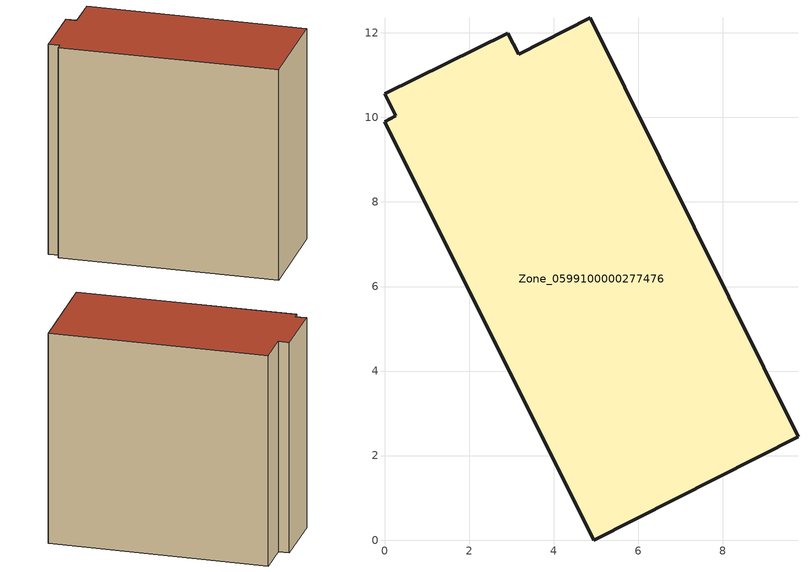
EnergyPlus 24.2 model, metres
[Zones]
Zone_0599100000277476
 floor ground (C_G): 0,9.9 0.27,10.04 0.01,10.56 2.92,12 3.17,11.5 4.86,12.36 9.78,2.45 4.95,0 z0
 wall outside (C_F): 0.27,10.04 0,9.9 4.95,0 9.78,2.45 4.86,12.36 3.17,11.5 2.92,12 0.01,10.56 0.27,10.04 z0:11.03
 roof outside (C_R): 4.86,12.36 3.17,11.5 2.92,12 0.01,10.56 0.27,10.04 0,9.9 4.95,0 9.78,2.45 z11.03
[BUILDING]
Pand.0599100000277476: North Axis=0; Terrain=City; Loads Convergence Tolerance Value=0.04; Temperature Convergence Tolerance Value=0.4; Solar Distribution=FullExterior; Maximum Number of Warmup Days=25; Minimum Number of Warmup Days=1
[Site:Location]
Rotterdam.The.Hague.AP_ZH_NLD Design_Conditions: Latitude=51.96; Longitude=4.45; Time Zone=1; Elevation=-4.5
[SITE:GROUNDTEMPERATURE:BUILDINGSURFACE]
18, 18, 18, 18, 18, 18, 18, 18, 18, 18, 18, 18
[MATERIAL] Thermal Absorptance=0.9; Solar Absorptance=0.7; Visible Absorptance=0.7
Name | Roughness | Thickness | Conductivity | Density | Specific Heat
G.TI.1946 | MediumSmooth | 0.15 | 1 | 540 | 1210
F.TI.1946 | Rough | 0.3 | 0.857143 | 1920 | 840
R.TI.1946 | MediumRough | 0.2 | 0.1 | 1500 | 1000
[CONSTRUCTION]
C_G: G.TI.1946
C_F: F.TI.1946
C_R: R.TI.1946
[ZONE]
Zone_0599100000277476: Type=1; Multiplier=1; Ceiling Height=Autocalculate; Volume=Autocalculate; Floor Area=autocalculate; Part of Total Floor Area=Yes
[ZONEINFILTRATION:DESIGNFLOWRATE]
Infil_Zone_0599100000277476: Zone or ZoneList or Space or SpaceList=Zone_0599100000277476; Schedule=AlwaysOn; Design Flow Rate Calculation Method=Flow/Area; Flow Rate per Floor Area=0.003; Constant Term Coefficient=1; Temperature Term Coefficient=0; Velocity Term Coefficient=0; Velocity Squared Term Coefficient=0
[HVACTEMPLATE:ZONE:IDEALLOADSAIRSYSTEM]
Zone_0599100000277476: Maximum Heating Supply Air Temperature=50; Minimum Cooling Supply Air Temperature=13; Maximum Heating Supply Air Humidity Ratio=0.0156; Minimum Cooling Supply Air Humidity Ratio=0.0077; Heating Limit=NoLimit; Cooling Limit=NoLimit; Dehumidification Control Type=ConstantSensibleHeatRatio; Cooling Sensible Heat Ratio=0.7; Dehumidification Setpoint=60; Humidification Control Type=None; Humidification Setpoint=30; Outdoor Air Method=None; Outdoor Air Flow Rate per Person=0.00944; Outdoor Air Flow Rate per Zone Floor Area=0; Outdoor Air Flow Rate per Zone=0; Demand Controlled Ventilation Type=None; Outdoor Air Economizer Type=NoEconomizer; Heat Recovery Type=None; Sensible Heat Recovery Effectiveness=0.7; Latent Heat Recovery Effectiveness=0.65
[ZONECONTROL:THERMOSTAT]
ThermostatControl_Zone_0599100000277476: Zone or ZoneList=Zone_0599100000277476; Control Type Schedule=DualSetpointControlType; Control 1=Thermostat_Zone_0599100000277476; Temperature Difference Between Cutout And Setpoint=0
[THERMOSTATSETPOINT:DUALSETPOINT]
Thermostat_Zone_0599100000277476: Heating Setpoint Temperature Schedule=HeatingSetpoint_Zone_0599100000277476; Cooling Setpoint Temperature Schedule=CoolingSetpoint_Zone_0599100000277476
[SCHEDULE:COMPACT]
HeatingSetpoint_Zone_0599100000277476: Through: 12/31, For: AllDays, Until: 24:00, 21
CoolingSetpoint_Zone_0599100000277476: Through: 12/31, For: AllDays, Until: 24:00, 24
DualSetpointControlType: Through: 12/31, For: AllDays, Until: 24:00, 4
AlwaysOn: Through: 12/31, For: AllDays, Until: 24:00, 1
